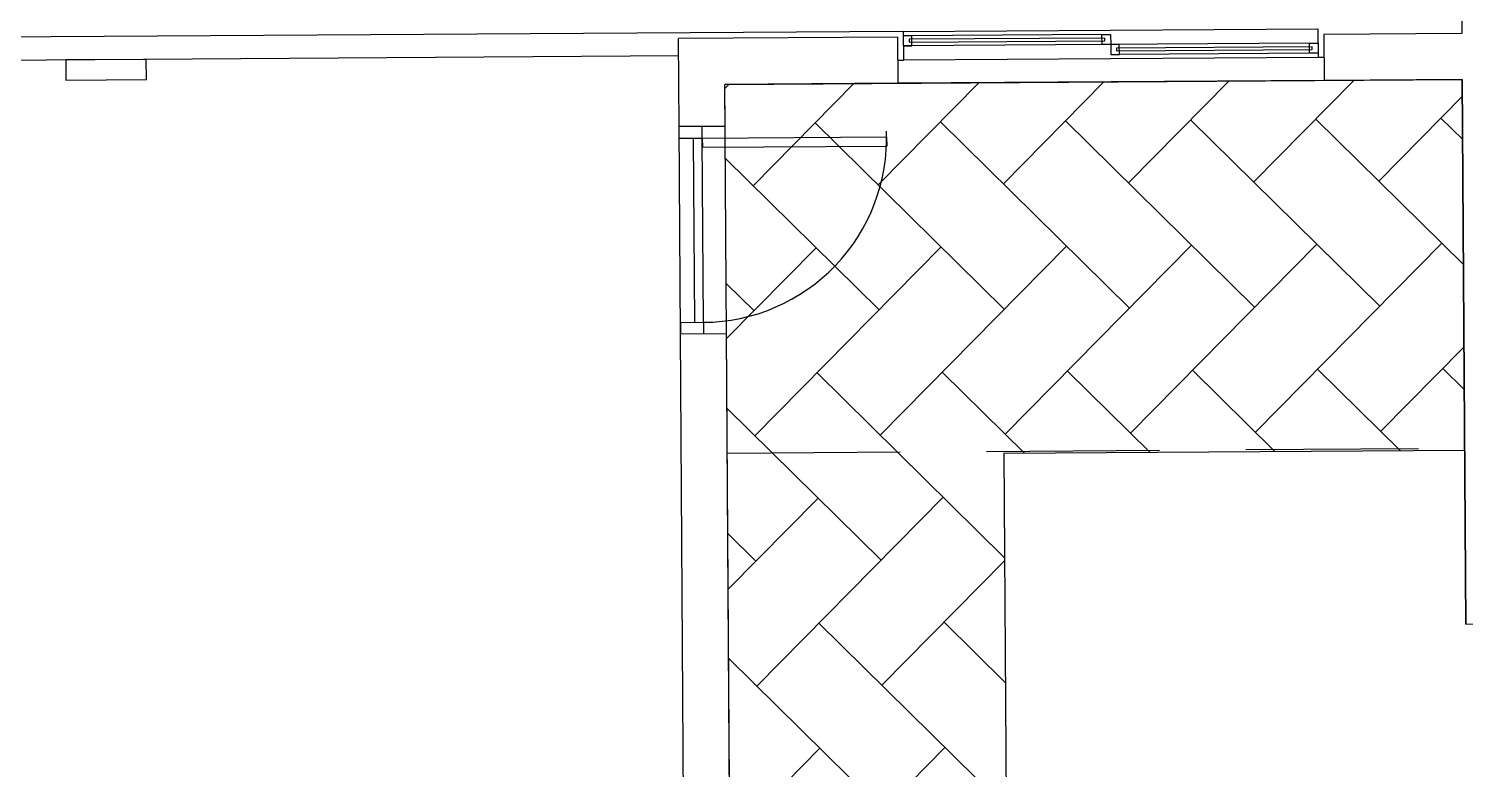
# Model space of a CAD drawing. Header units: feet. Extents: x 919634 to 928945, y 707022 to 708026.
# Drawn here: x 920871.14 to 920891.92, y 707536.71 to 707547.43 of the extents above; entities that cross this region are included whole.
import ezdxf

# ---------------------------------------------------------------- set-up
doc = ezdxf.new("R2010")
doc.units = ezdxf.units.FT
doc.header["$LTSCALE"] = 20
doc.header["$MEASUREMENT"] = 0
doc.linetypes.add('Site Plan$0$HIDDEN2', pattern=[0.1875, 0.125, -0.0625])
for name, color, linetype in [('-u-site-xref', 7, 'Continuous'), ('Site Plan$0$-u-site-bldg_interior', 252, 'Continuous'), ('Site Plan$0$SP-BLDG-ROOF ABOVE', 4, 'Site Plan$0$HIDDEN2'), ('Site Plan$0$SP-LOT PAVERS', 254, 'Continuous')]:
    doc.layers.add(name, color=color, linetype=linetype)
doc.layers.add('Site Plan$0$SP-SIDEWALK', color=2, linetype='Continuous', lineweight=25)
doc.layers.add('SP-BUILDING-FOOTPRINT', color=1, linetype='Continuous', lineweight=25)
doc.layers.get('-u-site-xref').off()

# ---------------------------------------------------------------- blocks, each defined once
blk = doc.blocks.new('Site Plan$0$DR1H902')
for p, q in [((-0.5, 0), (-0.5, 1)), ((-0.5, 1.000000000000057), (-0.4500000000000455, 1.000000000000057)), ((-0.4500000000000455, 0), (-0.4500000000000455, 1)), ((-0.5, -5.684341886080801e-14), (-0.4500000000000455, -5.684341886080801e-14))]:
    blk.add_line(p, q)
blk.add_arc((-0.5, 0), 1, 0, 91.70698490235472)
blk = doc.blocks.new('Site Plan')
at = {"layer": 'Site Plan$0$SP-LOT PAVERS'}
h = blk.add_hatch(dxfattribs=at)
h.set_pattern_fill('AR-HBONE', color=256, scale=0.32, angle=-89.58178215075662)
h.set_pattern_definition([(315.4182178492434, (0, 0), (1.810145136983853, 0.01321298806884015), [3.84, -1.28]), (45.41821784924338, (0.9116790626081567, -0.8984660745381309), (1.810145136983853, 0.01321298806884), [3.84, -1.28])])
h.paths.add_polyline_path([(920890.3469491628, 707526.4686214591), (920890.4769708213, 707506.4690441043), (920871.474094347, 707506.345502218), (920871.3443282906, 707526.3057635743), (920881.3441173232, 707526.370774406), (920881.212470394, 707546.6203464776), (920891.8789110909, 707546.6896913585), (920891.9137553703, 707541.327633359), (920885.2472943853, 707541.2842932274), (920885.3438257929, 707526.4360950518)])
at = {"layer": 'Site Plan$0$-u-site-bldg_interior'}
for p, q in [((920891.8707370575, 707547.9470848729, 7.807863262514745e-08), (920891.8745775946, 707547.3563439406, 7.807863262514745e-08)), ((920883.7908733235, 707547.3871250927, 7.807863262514745e-08), (920870.6244848982, 707547.3015275009, 7.807863262514745e-08)), ((920883.7908733237, 707547.3871250658, 7.807863262514745e-08), (920889.79074653, 707547.4261315633, 7.807863262514745e-08)), ((920883.7908733237, 707547.3871250654, 7.807863262514745e-08), (920883.7935821079, 707546.9704672584, 7.807863262514745e-08)), ((920889.79074653, 707547.4261315629, 7.807863262514745e-08), (920889.7934553142, 707547.009473756, 7.807863262514745e-08)), ((920891.8745775946, 707547.3563439406, 7.807863262514745e-08), (920889.874619859, 707547.3433417748, 7.807863262514745e-08)), ((920883.7080835081, 707547.3032517633, 7.807863262514745e-08), (920880.5414837602, 707547.2826650008, 7.807863262514745e-08)), ((920880.5497602893, 707546.0095918522, 7.807863262514745e-08), (920880.5414837602, 707547.2826650008, 7.807863262514745e-08)), ((920883.7080835082, 707547.3032517362, 7.807863262514745e-08), (920883.7124175632, 707546.6365992122, 7.807863262514745e-08)), ((920886.6662188859, 707547.343317027, 7.807863262514745e-08), (920883.7912796412, 707547.3246264135, 7.807863262514745e-08)), ((920889.6671035637, 707547.2169900242, 7.807863262514746e-08), (920883.7922277157, 707547.178796162, 7.807863262514753e-08)), ((920889.8746198593, 707547.3433417475, 7.807863262514745e-08), (920889.8789539145, 707546.676689169, 7.807863262514745e-08)), ((920880.5431090309, 707547.0326702839, 7.807863262514745e-08), (920870.5433203536, 707546.9676594547, 7.807863262514745e-08)), ((920883.7102505355, 707546.9699255015, 7.807863262514745e-08), (920883.7935821079, 707546.9704672584, 7.807863262514745e-08)), ((920889.7934553142, 707547.009473756, 7.807863262514745e-08), (920883.7935821079, 707546.9704672584, 7.807863262514745e-08)), ((920889.7954992258, 707547.0719883374, 7.807863262514745e-08), (920886.918109752, 707547.0532817947, 7.807863262514745e-08)), ((920889.8767868865, 707547.0100155128, 7.807863262514745e-08), (920889.7934553142, 707547.009473756, 7.807863262514745e-08)), ((920883.7124175633, 707546.636599185, 7.807863262514745e-08), (920881.212470394, 707546.6203464776, 7.807863262514745e-08)), ((920881.2164128678, 707546.0139259074, 7.807863262514745e-08), (920881.212470394, 707546.6203464776, 7.807863262514745e-08)), ((920889.8789539145, 707546.676689169, 7.807863262514745e-08), (920883.7124175632, 707546.6365992122, 7.807863262514745e-08)), ((920891.8789116498, 707546.6896913621, 7.807863262514745e-08), (920889.8789539144, 707546.6766891963, 7.807863262514745e-08)), ((920891.9301220927, 707538.8125545487, 7.807863262514746e-08), (920891.8789110909, 707546.6896913585, 7.807863262514745e-08)), ((920881.2164128678, 707546.0139259074, 7.807863262514745e-08), (920880.5497602893, 707546.0095918522, 7.807863262514745e-08)), ((920880.5694270603, 707543.0093327278, 7.807863262514745e-08), (920880.5497602891, 707546.0095918635, 7.807863262514745e-08)), ((920880.5508438031, 707545.8429287075, 7.807863262514745e-08), (920880.5497602893, 707546.0095918522, 7.807863262514745e-08)), ((920880.8841700923, 707545.845095735, 7.807863262514745e-08), (920880.8830865785, 707546.0117588798, 7.807863262514745e-08)), ((920880.5508438031, 707545.8429287076, 7.807863262514745e-08), (920880.8841700923, 707545.845095735, 7.807863262514745e-08)), ((920880.7766724774, 707543.1773502534, 7.807863262514745e-08), (920880.7591727338, 707545.8442830998, 7.807863262514745e-08)), ((920880.9016698358, 707543.1781628889, 7.807863262514745e-08), (920880.8841700923, 707545.845095735, 7.807863262514745e-08)), ((920880.5680207091, 707543.1759937623, 7.807863262514745e-08), (920880.5691042229, 707543.0093306177, 7.807863262514745e-08)), ((920880.5681821279, 707543.1759948117, 7.807863262514745e-08), (920880.9016698358, 707543.1781628889, 7.807863262514745e-08)), ((920881.2360796388, 707543.0136667718, 7.807863262514745e-08), (920880.5692656417, 707543.0093316672, 7.807863262514745e-08)), ((920880.6731306894, 707527.0330929292, 7.807863262514745e-08), (920880.5692656417, 707543.0093316672, 7.807863262514745e-08)), ((920880.9016698358, 707543.1781628889, 7.807863262514745e-08), (920880.9027533496, 707543.0114997443, 7.807863262514745e-08)), ((920881.3441173232, 707526.370774406, 7.807863262514745e-08), (920881.2359182201, 707543.0136657225, 7.807863262514745e-08))]:
    blk.add_line(p, q, dxfattribs=at)
at = {"layer": 'Site Plan$0$-u-site-bldg_interior', "elevation": 7.807863672923385e-08}
for points in [[(920883.9162769996, 707547.3254390489), (920883.7912796412, 707547.3246264135), (920883.7922277157, 707547.178796162), (920883.9172250743, 707547.1796087974)], [(920883.8752206899, 707547.2314201515), (920886.7084941486, 707547.2498398866), (920886.7082232701, 707547.2915056727), (920883.8749498115, 707547.2730859378)], [(920886.6662188859, 707547.343317027), (920886.7912162443, 707547.3441296623), (920886.792164319, 707547.1982994109), (920886.6671669605, 707547.1974867755)], [(920886.9171616775, 707547.1991120462), (920886.792164319, 707547.1982994109), (920886.7931123936, 707547.0524691592), (920886.918109752, 707547.0532817947)], [(920886.8761053678, 707547.1050931489), (920889.7093788263, 707547.1235128838), (920889.7091079479, 707547.16517867), (920886.8758344892, 707547.1467589351)], [(920889.6671035637, 707547.2169900242), (920889.7921009222, 707547.2178026596), (920889.7930489968, 707547.071972408), (920889.6680516383, 707547.0711597727)], [(920872.8427801495, 707546.6909359191), (920872.8408840004, 707546.9825964221), (920871.674241988, 707546.9750118253), (920871.6761381372, 707546.6833513223)]]:
    blk.add_lwpolyline(points, close=True, dxfattribs=at)
at = {"layer": 'Site Plan$0$SP-BLDG-ROOF ABOVE', "elevation": 7.807863672923385e-08}
blk.add_lwpolyline([(920881.2471428362, 707541.2871258457), (920891.9135833909, 707541.3564707256)], dxfattribs=at)
at = {"layer": 'Site Plan$0$SP-SIDEWALK'}
for q in [(920891.9137715694, 707541.3276334642, 7.807864083332025e-08), (920885.343825793, 707526.4360950518, 7.807864079000186e-08)]:
    blk.add_line((920885.2472943855, 707541.2842932274, 7.807864083332025e-08), q, dxfattribs=at)
at = {"layer": 'Site Plan$0$-u-site-bldg_interior', "extrusion": (0, 0, -1), "xscale": -2.66699025530579, "yscale": 2.66699025530579, "zscale": -7.111974014148773, "rotation": 89.62751276243505}
blk.add_blockref('Site Plan$0$DR1H902', (-920880.8928392547, 707544.5116287873, -7.807863262514745e-08), dxfattribs=at)

msp = doc.modelspace()

# ---------------------------------------------------------------- block references
at = {"layer": '-u-site-xref'}
msp.add_blockref('Site Plan', (0, 0), dxfattribs=at)

# ---------------------------------------------------------------- next in the draw order: linework, layer by layer
at = {"layer": 'SP-BUILDING-FOOTPRINT', "elevation": 7.807863672923385e-08}
msp.add_lwpolyline([(920815.2650759734, 707538.3141382567), (920837.2646102849, 707538.4571620759), (920837.3962572141, 707518.2075900044), (920848.7294154031, 707518.2812693625), (920848.546494048, 707546.4079777688), (920859.2129353038, 707546.4773226533), (920859.344582233, 707526.2277505817), (920881.3441173233, 707526.370774406), (920881.212470394, 707546.6203464776), (920891.8789110909, 707546.6896913585), (920891.9301220927, 707538.8125545487), (920903.2632159269, 707538.8862334884), (920903.3948628561, 707518.636661417), (920914.7280209615, 707518.7103407745)], dxfattribs=at)

doc.saveas('drawing.dxf')
